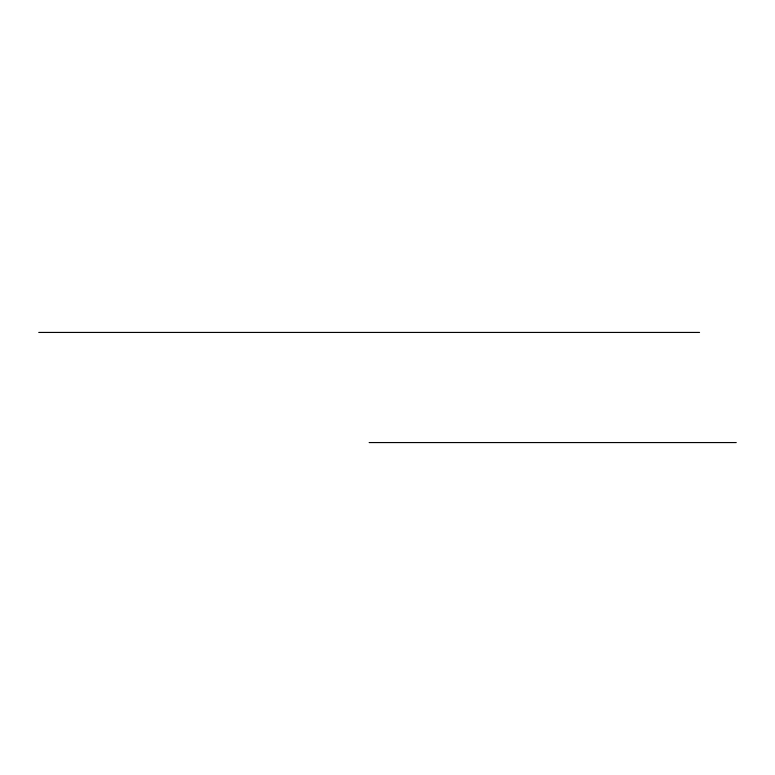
<?xml version="1.0" encoding="UTF-8"?>
<svg xmlns="http://www.w3.org/2000/svg" width="775" height="775" viewBox="0 0 775 775"><rect width="100%" height="100%" fill="white"/><g stroke="black" fill="none" stroke-linecap="round" stroke-linejoin="round"><path stroke-width="1.16" d="M38.75 332.436L699.544 332.436M369.142 442.564L736.25 442.564"/></g></svg>
